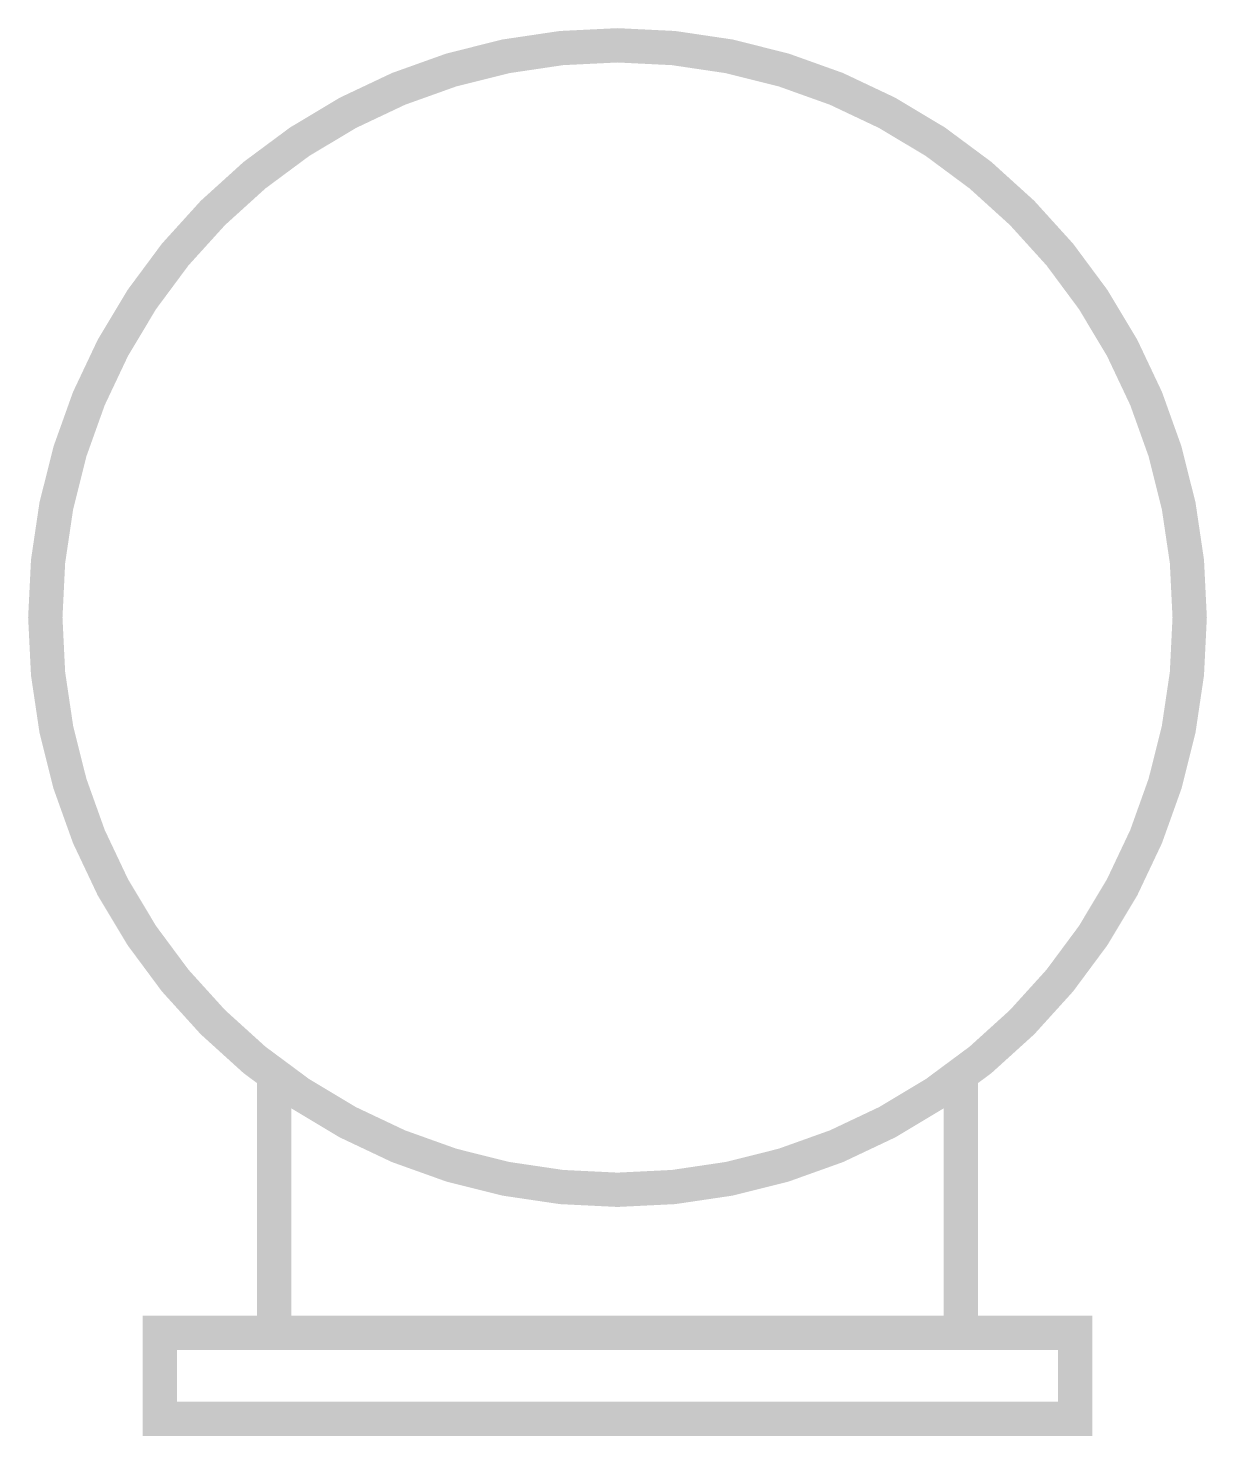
# Model space of a CAD drawing. Extents: x 56.9 to 67.2, y 105.3 to 117.7.
import ezdxf

# ---------------------------------------------------------------- set-up
doc = ezdxf.new("R2010")
doc.units = 0
doc.header["$LTSCALE"] = 10
doc.layers.add('VEILIG', color=7, linetype='CONTINUOUS')

msp = doc.modelspace()

# ---------------------------------------------------------------- linework, layer by layer
at = {"layer": 'VEILIG', "color": 0, "const_width": 0.3}
msp.add_lwpolyline([(57, 112.5, 1), (67, 112.5, 1)], format="xyb", close=True, dxfattribs=at)
for points in [[(59, 106.25), (59, 108.5)], [(65, 106.25), (65, 108.5)]]:
    msp.add_lwpolyline(points, dxfattribs=at)
msp.add_lwpolyline([(58, 105.5), (58, 106.25), (66, 106.25), (66, 105.5)], close=True, dxfattribs=at)

doc.saveas('drawing.dxf')
